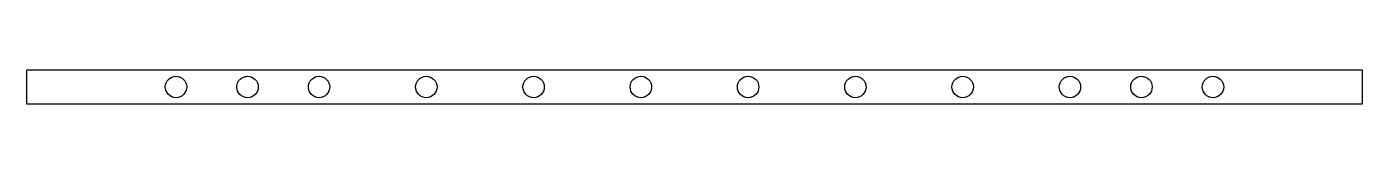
# Model space of a CAD drawing. Header units: millimetres. Extents: x -403 to -7, y 200 to 210.
import ezdxf

# ---------------------------------------------------------------- set-up
doc = ezdxf.new("R2010")
doc.units = ezdxf.units.MM
doc.layers.get('0').update_dxf_attribs({"linetype": 'CONTINUOUS'})

msp = doc.modelspace()

# ---------------------------------------------------------------- linework, layer by layer
msp.add_lwpolyline([(-402.59, 210.5), (-7.29, 210.5), (-7.29, 200.4), (-402.59, 200.4)], close=True)
for centre in [(-358.39, 205.45), (-337.23, 205.45), (-316.06, 205.45), (-284.31, 205.45), (-252.56, 205.45), (-220.81, 205.45), (-189.06, 205.45), (-157.31, 205.45), (-125.56, 205.45), (-93.81, 205.45), (-72.64, 205.45), (-51.48, 205.45)]:
    msp.add_circle(centre, 3.17)

doc.saveas('drawing.dxf')
